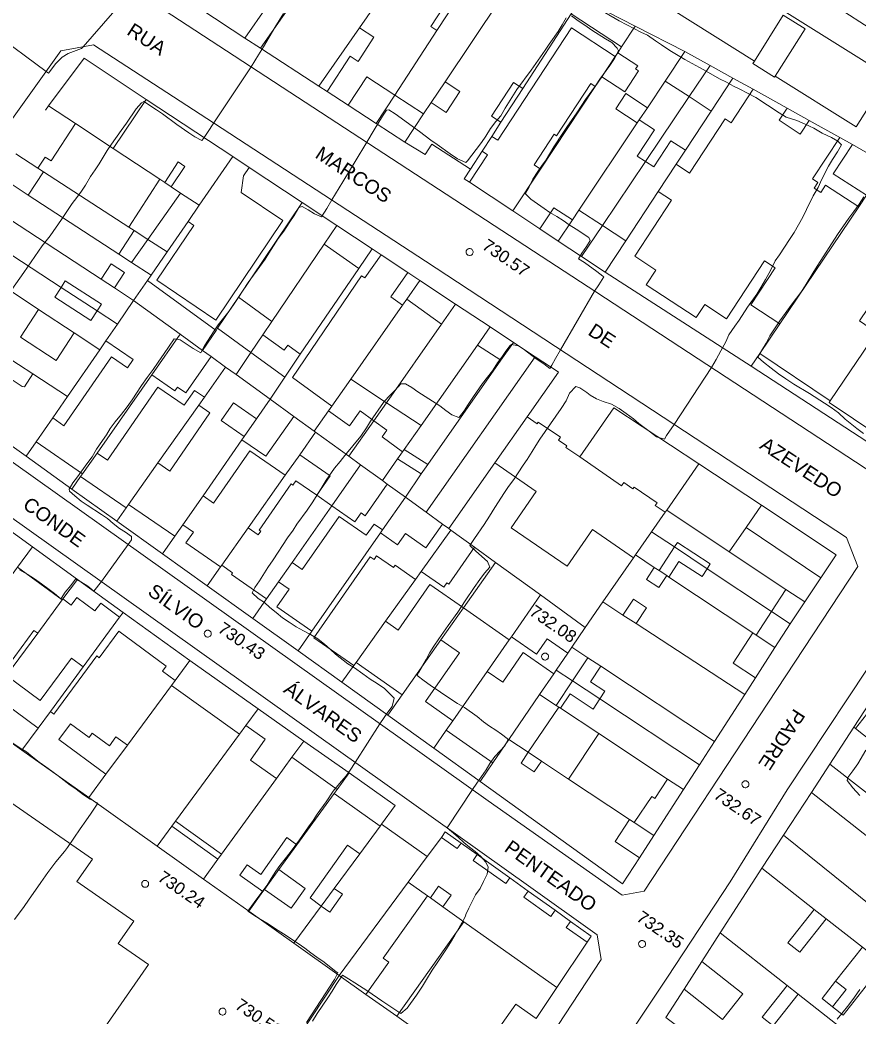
# Model space of a CAD drawing. Header units: metres. Extents: x 322294 to 7190115, y 7390841 to 10157759.
# Drawn here: x 323071.6 to 323192.2, y 7393908.4 to 7394051.7 of the extents above; entities that cross this region are included whole.
import ezdxf
from ezdxf.enums import TextEntityAlignment as Align

# ---------------------------------------------------------------- set-up
doc = ezdxf.new("R2010")
doc.units = ezdxf.units.M
doc.layers.get('0').update_dxf_attribs({"lineweight": 18})
for name, color, linetype, lineweight in [('100_SIST_VIARIO_MEIO_FIO', 1, 'Continuous', 18), ('160_P_SIMP_ASF_TOP', 7, 'Continuous', 18), ('168_P_SIMP_PARALE_TOP', 7, 'Continuous', 18), ('206_MURO_E_MURO_ARRIMO', 7, 'Continuous', 18), ('214_PROJ_BEIRAL_EDIF', 10, 'Continuous', 18), ('216_EDIF_NOTAVEL', 2, 'Continuous', 18), ('600_CURVA_MESTRA', 14, 'Continuous', 18), ('604_CURVA_INTERM', 7, 'Continuous', 18), ('606_PTO_COTADO', 7, 'Continuous', 18), ('608_PTO_COTADO_INTERVIA', 1, 'Continuous', 18), ('624_SEGM_CURVA_MESTRA', 14, 'Continuous', 18)]:
    doc.layers.add(name, color=color, linetype=linetype, lineweight=lineweight)
doc.styles.add('Style-Arial', font='arial.ttf', dxfattribs={"height": 1.75})

# ---------------------------------------------------------------- blocks, each defined once
blk = doc.blocks.new('SP09')
at = {"color": 0, "linetype": 'Continuous'}
blk.add_lwpolyline([(-0.03, -0.51), (-0.14, -0.49), (-0.24, -0.46), (-0.31, -0.42), (-0.35, -0.39), (-0.42, -0.31), (-0.47, -0.24), (-0.51, -0.15), (-0.52, -0.09), (-0.52, 0.03), (-0.51, 0.11), (-0.48, 0.2), (-0.44, 0.27), (-0.4, 0.33), (-0.32, 0.39), (-0.23, 0.44), (-0.15, 0.48), (-0.1, 0.48), (-0.03, 0.48), (0.08, 0.48), (0.19, 0.44), (0.27, 0.4), (0.35, 0.32), (0.41, 0.23), (0.46, 0.11), (0.48, 0.03), (0.48, -0.03), (0.47, -0.08), (0.44, -0.21), (0.38, -0.3), (0.31, -0.38), (0.23, -0.44), (0.1, -0.49), (0.02, -0.51)], close=True, dxfattribs=at)
blk = doc.blocks.new('SP10')
at = {"color": 0, "linetype": 'Continuous'}
blk.add_lwpolyline([(-0.03, -0.51), (-0.14, -0.49), (-0.24, -0.46), (-0.31, -0.42), (-0.35, -0.39), (-0.42, -0.31), (-0.47, -0.24), (-0.51, -0.15), (-0.52, -0.09), (-0.52, 0.03), (-0.51, 0.11), (-0.48, 0.2), (-0.44, 0.27), (-0.4, 0.33), (-0.32, 0.39), (-0.23, 0.44), (-0.15, 0.48), (-0.1, 0.48), (-0.03, 0.48), (0.08, 0.48), (0.19, 0.44), (0.27, 0.4), (0.35, 0.32), (0.41, 0.23), (0.46, 0.11), (0.48, 0.03), (0.48, -0.03), (0.47, -0.08), (0.44, -0.21), (0.38, -0.3), (0.31, -0.38), (0.23, -0.44), (0.1, -0.49), (0.02, -0.51)], close=True, dxfattribs=at)

msp = doc.modelspace()

# ---------------------------------------------------------------- linework, layer by layer
at = {"layer": '100_SIST_VIARIO_MEIO_FIO'}
for points in [[(323087.812, 7394056.17), (323154.385, 7394012.655), (323195.706, 7393985.57), (323200.474, 7393986.461), (323244.594, 7394054.138)], [(322966.512, 7393890.6), (322967.178, 7393891.544), (322992.808, 7393927.89), (323006.096, 7393946.637), (323012.961, 7393956.309), (323016.394, 7393961.144), (323032.706, 7393984.352), (323041.062, 7393996.538), (323041.673, 7393996.951), (323045.595, 7393997.873), (323144.712, 7393927.284), (323154.562, 7393920.213), (323155.136, 7393916.657), (323148.928, 7393907.171), (323138.514, 7393891.13)], [(323105.681, 7393823.887), (323137.902, 7393873.806), (323140.059, 7393874.256), (323140.772, 7393874.1), (323166.145, 7393856.492), (323168.048, 7393859.441), (323147.906, 7393873), (323141.655, 7393877.432), (323141.231, 7393878.856), (323164.687, 7393914.155), (323173.686, 7393927.822), (323181.871, 7393941.059), (323196.3, 7393962.835)]]:
    msp.add_lwpolyline(points, dxfattribs=at)
msp.add_lwpolyline([(323061.362, 7394024.951), (323048.767, 7394006.893), (323049.186, 7394003.383), (323138.929, 7393939.466), (323158.171, 7393925.925), (323161.314, 7393926.496), (323179.105, 7393953.522), (323192.044, 7393973.189), (323190.411, 7393977.324), (323129.918, 7394017.067), (323098.482, 7394037.595), (323082.195, 7394048.157), (323077.499, 7394047.317), (323063.386, 7394027.677)], close=True, dxfattribs=at)
at = {"layer": '206_MURO_E_MURO_ARRIMO'}
for p, q in [((323106.196, 7394047.673), (323103.931, 7394049.147)), ((323115.772, 7394041.443), (323114.555, 7394042.235)), ((323075.29, 7394038.772), (323075.74, 7394039.379)), ((323122.826, 7394036.854), (323118.797, 7394039.475)), ((323126.91, 7394034.197), (323122.826, 7394036.854)), ((323104.58, 7394030.525), (323112.195, 7394025.483)), ((323136.234, 7394028.405), (323135.48, 7394028.905)), ((323117.15, 7394022.203), (323122.227, 7394018.841)), ((323148.97, 7394019.964), (323146.352, 7394021.699)), ((323152.318, 7394017.744), (323148.97, 7394019.964)), ((323122.227, 7394018.841), (323123.533, 7394017.976)), ((323155.709, 7394015.497), (323152.318, 7394017.744)), ((323127.363, 7394015.44), (323129.098, 7394014.292)), ((323176.722, 7394001.963), (323155.709, 7394015.497)), ((323129.098, 7394014.292), (323134.213, 7394010.905)), ((323139.182, 7394007.615), (323142.53, 7394005.398)), ((323196.419, 7393989.141), (323176.722, 7394001.963)), ((323079.062, 7393984.282), (323072.531, 7393989.017)), ((323085.528, 7393979.669), (323079.062, 7393984.282)), ((323073.401, 7393975.979), (323066.806, 7393980.717)), ((323092.102, 7393974.979), (323085.528, 7393979.669)), ((323079.869, 7393971.314), (323073.401, 7393975.979)), ((323098.535, 7393970.39), (323092.102, 7393974.979)), ((323086.444, 7393966.572), (323079.869, 7393971.314)), ((323105.085, 7393965.717), (323098.535, 7393970.39)), ((323184.421, 7393968.08), (323182.32, 7393964.911)), ((323096.043, 7393959.649), (323086.444, 7393966.572)), ((323111.6, 7393961.069), (323105.085, 7393965.717)), ((323182.32, 7393964.911), (323180.129, 7393961.514)), ((323117.891, 7393956.545), (323111.6, 7393961.069)), ((323180.129, 7393961.514), (323177.34, 7393957.191)), ((323105.841, 7393952.725), (323096.043, 7393959.649)), ((323124.496, 7393951.797), (323117.891, 7393956.545)), ((323191.48, 7393950.056), (323193.82, 7393953.662)), ((323112.406, 7393948.086), (323105.841, 7393952.725)), ((323131.092, 7393947.054), (323124.496, 7393951.797)), ((323118.912, 7393943.488), (323112.406, 7393948.086)), ((323137.764, 7393942.257), (323131.092, 7393947.054)), ((323125.541, 7393938.804), (323118.912, 7393943.488)), ((323166.966, 7393941.108), (323162.708, 7393934.508)), ((323181.365, 7393934.564), (323185.391, 7393940.669)), ((323132.179, 7393934.238), (323132.742, 7393935.033)), ((323132.742, 7393935.033), (323135.033, 7393933.395)), ((323162.708, 7393934.508), (323160.648, 7393931.314)), ((323137.335, 7393931.749), (323142.026, 7393928.394)), ((323144.656, 7393926.514), (323148.523, 7393923.749)), ((323150.742, 7393922.162), (323153.713, 7393920.037)), ((323153.713, 7393920.037), (323153.116, 7393919.145)), ((323167.059, 7393912.412), (323169.611, 7393916.386))]:
    msp.add_line(p, q, dxfattribs=at)
for points in [[(323157.525, 7394047.041), (323157.177, 7394046.516)], [(323125.485, 7394040.93), (323122.826, 7394036.854)], [(323143.876, 7394041.882), (323140.739, 7394037.033)], [(323161.511, 7394031.404), (323167.78, 7394040.721)], [(323161.793, 7394039.137), (323160.628, 7394037.396)], [(323170.967, 7394038.636), (323167.261, 7394033.016)], [(323074.204, 7394030.438), (323071.047, 7394032.487)], [(323136.372, 7394030.283), (323135.48, 7394028.905)], [(323093.369, 7394027.745), (323092.42, 7394028.372)], [(323151.013, 7394023.019), (323148.97, 7394019.964)], [(323152.318, 7394017.744), (323155.327, 7394022.215)], [(323089.974, 7394020.203), (323088.028, 7394021.466)], [(323158.688, 7394020.016), (323155.709, 7394015.497)], [(323122.227, 7394018.841), (323120.301, 7394016.014)], [(323127.212, 7394011.6), (323129.098, 7394014.292)], [(323077.527, 7394013.305), (323082.708, 7394009.924)], [(323100.004, 7394007.418), (323103.01, 7394011.872)], [(323104.82, 7394003.932), (323106.539, 7394006.478)], [(323111.914, 7394003.701), (323109.676, 7394000.415)], [(323176.722, 7394001.963), (323177.965, 7394003.81)], [(323124.283, 7393996.723), (323122.465, 7393994.127)], [(323115.972, 7393995.557), (323116.445, 7393996.232)], [(323113.915, 7393992.622), (323110.965, 7393994.758)], [(323111.832, 7393989.242), (323109.746, 7393986.285)], [(323126.619, 7393989.674), (323126.843, 7393989.994)], [(323080.33, 7393986.098), (323079.062, 7393984.282)], [(323086.881, 7393981.587), (323085.528, 7393979.669)], [(323092.102, 7393974.979), (323093.871, 7393977.522)], [(323073.401, 7393975.979), (323071.271, 7393973.078)], [(323165.674, 7393975.979), (323170.374, 7393972.854)], [(323139.969, 7393973.758), (323135.354, 7393967.208)], [(323100.452, 7393973.108), (323098.535, 7393970.39)], [(323129.303, 7393972.47), (323128.473, 7393971.312)], [(323164.565, 7393971.862), (323163.464, 7393972.594)], [(323077.803, 7393968.503), (323079.869, 7393971.314)], [(323105.085, 7393965.717), (323107.043, 7393968.512)], [(323086.444, 7393966.572), (323085.936, 7393965.88)], [(323179.62, 7393966.707), (323182.32, 7393964.911)], [(323111.6, 7393961.069), (323113.568, 7393963.889)], [(323142.249, 7393963.078), (323141.936, 7393962.629)], [(323180.129, 7393961.514), (323177.41, 7393963.322)], [(323093.926, 7393956.784), (323096.043, 7393959.649)], [(323080.704, 7393958.746), (323075.992, 7393952.322)], [(323119.593, 7393958.92), (323117.891, 7393956.545)], [(323151.048, 7393956.734), (323154.968, 7393954.14)], [(323126.571, 7393954.743), (323124.496, 7393951.797)], [(323104.085, 7393950.332), (323105.841, 7393952.725)], [(323149.316, 7393952.791), (323149.088, 7393952.942)], [(323132.881, 7393949.624), (323131.092, 7393947.054)], [(323110.71, 7393945.75), (323112.406, 7393948.086)], [(323144.651, 7393946.461), (323146.553, 7393945.202)], [(323118.912, 7393943.488), (323117.205, 7393941.134)], [(323123.593, 7393936.153), (323125.541, 7393938.804)], [(323159.915, 7393936.356), (323162.708, 7393934.508)], [(323108.838, 7393929.602), (323106.77, 7393926.75)], [(323114.92, 7393924.348), (323116.799, 7393926.905)], [(323130.604, 7393925.521), (323132.389, 7393924.258)]]:
    msp.add_lwpolyline(points, dxfattribs=at)
at = {"layer": '214_PROJ_BEIRAL_EDIF'}
for points in [[(323225.775, 7394060.713), (323223.001, 7394056.817), (323231.495, 7394049.967), (323223.075, 7394036.077), (323213.802, 7394041.863), (323211.937, 7394038.861), (323157.701, 7394073.831), (323159.765, 7394079.319), (323164.279, 7394091.289), (323165.8, 7394095.323), (323166.945, 7394094.335), (323169.853, 7394091.824), (323173.584, 7394097.09), (323176.058, 7394100.584), (323178.521, 7394104.06), (323181.452, 7394108.198), (323182.939, 7394106.604), (323188.185, 7394100.984)], [(323121.947, 7394070.244), (323120.684, 7394068.434), (323118.421, 7394065.19), (323116.183, 7394061.984), (323113.791, 7394058.557), (323111.609, 7394055.429), (323109.348, 7394052.19), (323106.196, 7394047.673), (323114.555, 7394042.235), (323120.408, 7394050.621), (323127.145, 7394060.275), (323130.216, 7394064.675), (323132.555, 7394068.027), (323130.734, 7394069.264), (323126.677, 7394072.019), (323124.309, 7394073.628)], [(323137.756, 7394059.742), (323131.546, 7394050.221), (323125.485, 7394040.93), (323129.615, 7394038.228), (323130.71, 7394039.859), (323132.723, 7394042.859), (323140.597, 7394054.592), (323137.979, 7394056.305), (323139.31, 7394058.338), (323141.952, 7394056.61), (323144.272, 7394060.068), (323142.57, 7394061.224), (323139.904, 7394063.035)], [(323095.545, 7394061.823), (323092.103, 7394056.964), (323102.095, 7394050.341), (323103.931, 7394049.147), (323107.134, 7394053.736)], [(323127.145, 7394060.275), (323120.408, 7394050.621), (323122.492, 7394049.257), (323120.223, 7394045.789), (323119.097, 7394046.525), (323115.772, 7394041.443), (323118.797, 7394039.475), (323121.468, 7394043.558), (323125.485, 7394040.93), (323131.546, 7394050.221), (323130.648, 7394050.808), (323135.304, 7394057.925), (323131.997, 7394060.089), (323130.628, 7394057.996)], [(323126.91, 7394034.197), (323129.839, 7394032.388), (323130.833, 7394033.907), (323136.372, 7394030.283), (323138.047, 7394032.873), (323139.429, 7394035.009), (323140.739, 7394037.033), (323139.403, 7394037.908), (323142.564, 7394042.74), (323143.876, 7394041.882), (323150.815, 7394052.606), (323152.277, 7394054.866), (323150.848, 7394055.602), (323144.272, 7394060.068), (323141.952, 7394056.61), (323140.597, 7394054.592), (323132.723, 7394042.859), (323134.83, 7394041.48), (323132.852, 7394038.457), (323130.71, 7394039.859), (323129.615, 7394038.228)], [(323180.179, 7394043.673), (323184.451, 7394050.467), (323181.296, 7394052.45), (323177.174, 7394045.839), (323165.515, 7394053.169), (323169.976, 7394060.263), (323196.386, 7394043.657), (323191.802, 7394036.366)], [(323158.068, 7394047.861), (323150.815, 7394052.606), (323152.277, 7394054.866), (323160.057, 7394050.864)], [(323180.179, 7394043.673), (323184.451, 7394050.467), (323181.296, 7394052.45), (323177.174, 7394045.839), (323176.942, 7394045.47), (323180.072, 7394043.502)], [(323157.525, 7394047.041), (323158.068, 7394047.861), (323160.057, 7394050.864), (323167.184, 7394047.198), (323164.352, 7394042.963), (323161.793, 7394039.137), (323158.708, 7394041.156), (323157.275, 7394038.965), (323160.338, 7394036.961), (323151.952, 7394024.423), (323151.013, 7394023.019), (323148.354, 7394024.759), (323146.352, 7394021.699), (323142.449, 7394024.285), (323146.437, 7394030.305), (323154.304, 7394042.179), (323155.241, 7394043.593), (323158.56, 7394041.422), (323160.53, 7394044.432), (323160.108, 7394044.708), (323160.402, 7394045.158)], [(323146.437, 7394030.305), (323142.449, 7394024.285), (323136.234, 7394028.405), (323138.824, 7394032.365), (323138.047, 7394032.873), (323139.429, 7394035.009), (323140.288, 7394034.447), (323150.88, 7394050.637), (323157.177, 7394046.516), (323155.241, 7394043.593), (323154.304, 7394042.179), (323153.646, 7394042.609), (323148.731, 7394035.096), (323148.397, 7394035.314), (323145.515, 7394030.909)], [(323167.78, 7394040.721), (323164.352, 7394042.963), (323167.184, 7394047.198), (323170.794, 7394045.199)], [(323079.591, 7394036.837), (323075.74, 7394039.379), (323080.83, 7394046.25), (323089.767, 7394040.333), (323084.991, 7394033.274)], [(323167.78, 7394040.721), (323170.967, 7394038.636), (323174.09, 7394043.372), (323170.794, 7394045.199)], [(323192.16, 7394024.9), (323180.834, 7394008.073), (323176.666, 7394010.8), (323180.153, 7394016.13), (323178.628, 7394017.128), (323173.178, 7394008.798), (323170.046, 7394010.847), (323168.809, 7394008.956), (323161.631, 7394013.652), (323163.03, 7394015.791), (323159.967, 7394017.795), (323165.241, 7394025.856), (323163.354, 7394027.091), (323165.932, 7394031.001), (323167.856, 7394029.742), (323172.963, 7394037.547), (323173.834, 7394036.977), (323176.973, 7394041.775), (323181.866, 7394039.064), (323180.734, 7394037.333), (323183.763, 7394035.351), (323185.042, 7394037.305), (323189.444, 7394034.866), (323185.536, 7394028.893), (323186.306, 7394028.389), (323185.773, 7394027.574), (323186.711, 7394026.96), (323187.401, 7394028.014)], [(323093.369, 7394027.745), (323094.704, 7394026.864), (323097.377, 7394025.101), (323102.198, 7394032.102), (323089.767, 7394040.333), (323084.991, 7394033.274), (323091.705, 7394028.843), (323092.42, 7394028.372), (323094.371, 7394031.328), (323095.32, 7394030.702)], [(323074.204, 7394030.438), (323074.984, 7394029.932), (323087.246, 7394021.973), (323091.705, 7394028.843), (323084.991, 7394033.274), (323079.591, 7394036.837), (323076.11, 7394031.474), (323075.242, 7394032.037)], [(323161.511, 7394031.404), (323155.327, 7394022.215), (323151.952, 7394024.423), (323160.338, 7394036.961), (323160.628, 7394037.396), (323162.828, 7394035.957), (323160.347, 7394032.166)], [(323167.261, 7394033.016), (323165.932, 7394031.001), (323163.354, 7394027.091), (323158.688, 7394020.016), (323155.327, 7394022.215), (323161.511, 7394031.404), (323162.717, 7394030.615), (323165.179, 7394034.378)], [(323194.375, 7394028.19), (323193.264, 7394026.539), (323188.512, 7394029.648), (323191.265, 7394033.857), (323196.235, 7394030.953)], [(323095.774, 7394022.773), (323096.613, 7394022.207), (323091.291, 7394014.32), (323099.767, 7394008.6), (323109.412, 7394022.893), (323103.407, 7394026.944), (323103.769, 7394029.323), (323104.58, 7394030.525), (323102.198, 7394032.102), (323097.377, 7394025.101)], [(323087.246, 7394021.973), (323088.028, 7394021.466), (323085.819, 7394018.081), (323072.805, 7394026.574), (323074.984, 7394029.932)], [(323090.459, 7394015.054), (323087.629, 7394016.9), (323085.819, 7394018.081), (323072.805, 7394026.574), (323068.729, 7394029.234), (323066.166, 7394025.636), (323083.283, 7394014.467), (323084.735, 7394016.704), (323086.655, 7394015.459), (323085.199, 7394013.216), (323087.955, 7394011.418), (323089.937, 7394014.296)], [(323180.834, 7394008.073), (323177.965, 7394003.81), (323188.08, 7393997.002), (323194.7, 7394006.836), (323192.266, 7394008.475), (323195.759, 7394013.664), (323198.013, 7394012.147), (323204.31, 7394021.502), (323194.375, 7394028.19), (323193.264, 7394026.539), (323192.16, 7394024.9)], [(323089.974, 7394020.203), (323092.759, 7394018.395), (323095.774, 7394022.773), (323097.377, 7394025.101), (323094.704, 7394026.864)], [(323082.708, 7394009.924), (323085.619, 7394008.025), (323087.955, 7394011.418), (323085.199, 7394013.216), (323083.283, 7394014.467), (323066.166, 7394025.636), (323063.774, 7394022.279), (323067.489, 7394019.855), (323077.527, 7394013.305), (323078.136, 7394014.244), (323083.326, 7394010.876)], [(323115.326, 7394019.5), (323107.826, 7394008.386), (323103.01, 7394011.872), (323112.195, 7394025.483), (323117.15, 7394022.203)], [(323188.08, 7393997.002), (323194.7, 7394006.836), (323199.607, 7394003.533), (323203.1, 7394008.722), (323198.013, 7394012.147), (323204.31, 7394021.502), (323205.039, 7394022.586), (323212.222, 7394017.751), (323194.911, 7393992.031), (323187.908, 7393996.745)], [(323083.078, 7394004.334), (323083.965, 7394005.623), (323085.619, 7394008.025), (323082.708, 7394009.924), (323081.815, 7394008.549), (323076.626, 7394011.917), (323077.527, 7394013.305), (323067.489, 7394019.855), (323065.114, 7394016.196), (323074.288, 7394010.138), (323079.402, 7394006.762)], [(323087.629, 7394016.9), (323089.974, 7394020.203), (323092.759, 7394018.395), (323090.459, 7394015.054)], [(323111.914, 7394003.701), (323120.301, 7394016.014), (323115.326, 7394019.5), (323107.826, 7394008.386), (323106.539, 7394006.478), (323109.598, 7394004.263), (323110.127, 7394004.995)], [(323116.445, 7393996.232), (323119.153, 7394000.097), (323126.602, 7394010.729), (323124.923, 7394011.944), (323127.363, 7394015.44), (323123.533, 7394017.976), (323121.198, 7394014.651), (323120.72, 7394014.944), (323110.773, 7394000.339)], [(323079.402, 7394006.762), (323083.078, 7394004.334), (323078.444, 7393997.605), (323073.466, 7394000.854), (323069.354, 7394003.537), (323070.192, 7394004.805), (323060.616, 7394011.128), (323064.312, 7394016.725), (323065.114, 7394016.196), (323074.288, 7394010.138), (323071.684, 7394006.125), (323076.823, 7394002.789)], [(323087.955, 7394011.418), (323089.937, 7394014.296), (323099.803, 7394007.12), (323097.863, 7394004.244), (323094.637, 7394006.58)], [(323076.325, 7393994.528), (323077.938, 7393993.417), (323084.761, 7394003.326), (323087.062, 7394001.742), (323087.879, 7394002.928), (323083.965, 7394005.623), (323085.619, 7394008.025), (323087.955, 7394011.418), (323094.637, 7394006.58), (323090.56, 7394000.743), (323082.701, 7393989.491), (323080.607, 7393986.494), (323073.95, 7393991.078)], [(323119.153, 7394000.097), (323126.602, 7394010.729), (323127.212, 7394011.6), (323132.181, 7394008.002), (323124.283, 7393996.723)], [(323137.357, 7394005.01), (323129.262, 7393993.448), (323124.283, 7393996.723), (323132.181, 7394008.002), (323134.213, 7394010.905), (323139.182, 7394007.615)], [(323076.325, 7393994.528), (323073.95, 7393991.078), (323072.531, 7393989.017), (323069.167, 7393991.455), (323070.218, 7393993.066), (323054.478, 7394003.333), (323058.775, 7394009.92), (323068.771, 7394003.4), (323067.733, 7394001.809), (323071.937, 7393999.067), (323072.253, 7393998.996), (323073.466, 7394000.854), (323078.444, 7393997.605)], [(323099.081, 7394003.363), (323095.473, 7393998.124), (323094.253, 7393998.964), (323093.897, 7393998.446), (323090.56, 7394000.743), (323094.637, 7394006.58), (323097.863, 7394004.244)], [(323097.863, 7394004.244), (323099.803, 7394007.12), (323100.004, 7394007.418), (323104.82, 7394003.932), (323102.678, 7394000.758), (323101.172, 7394001.849), (323099.081, 7394003.363)], [(323129.262, 7393993.448), (323137.357, 7394005.01), (323140.75, 7394002.856), (323130.235, 7393987.84), (323126.843, 7393989.994)], [(323129.291, 7393986.492), (323130.235, 7393987.84), (323140.75, 7394002.856), (323142.53, 7394005.398), (323145.648, 7394003.334), (323129.995, 7393980.98), (323127.009, 7393983.141)], [(323109.676, 7394000.415), (323104.82, 7394003.932), (323102.678, 7394000.758), (323107.572, 7393997.214)], [(323139.854, 7393988.062), (323144.496, 7393994.691), (323148.998, 7394001.12), (323148.82, 7394001.234), (323145.648, 7394003.334), (323129.995, 7393980.98), (323132.338, 7393979.283), (323133.246, 7393978.625)], [(323105.633, 7393994.426), (323102.323, 7393996.705), (323100.557, 7393994.14), (323103.854, 7393991.87), (323103.529, 7393991.403), (323097.927, 7393983.351), (323095.019, 7393979.172), (323093.871, 7393977.522), (323087.236, 7393982.091), (323091.449, 7393988.064), (323093.137, 7393986.902), (323098.911, 7393995.287), (323097.317, 7393996.384), (323098.119, 7393997.52), (323101.172, 7394001.849), (323102.678, 7394000.758), (323107.572, 7393997.214)], [(323098.119, 7393997.52), (323097.317, 7393996.384), (323091.449, 7393988.064), (323087.236, 7393982.091), (323086.881, 7393981.587), (323080.33, 7393986.098), (323080.607, 7393986.494), (323082.701, 7393989.491), (323084.201, 7393988.458), (323091.436, 7393998.966), (323095.226, 7393996.357), (323096.7, 7393998.497)], [(323107.572, 7393997.214), (323105.633, 7393994.426), (323103.854, 7393991.87), (323103.529, 7393991.403), (323106.967, 7393989.012), (323110.965, 7393994.758)], [(323122.465, 7393994.127), (323118.889, 7393989.02), (323114.114, 7393992.478), (323113.915, 7393992.622), (323115.972, 7393995.557), (323118.97, 7393993.387), (323120.524, 7393995.533)], [(323164.353, 7393980.975), (323162.93, 7393981.954), (323163.192, 7393982.334), (323159.9, 7393984.6), (323159.717, 7393984.335), (323158.39, 7393985.249), (323158.074, 7393984.791), (323152.068, 7393988.925), (323156.974, 7393995.995), (323169.184, 7393987.937), (323164.566, 7393981.281)], [(323122.465, 7393994.127), (323118.889, 7393989.02), (323120.565, 7393987.807), (323123.715, 7393985.527), (323125.899, 7393988.646), (323126.619, 7393989.674), (323123.664, 7393991.812), (323124.351, 7393992.762)], [(323152.068, 7393988.925), (323150.071, 7393990.3), (323150.22, 7393990.516), (323149.011, 7393991.349), (323149.291, 7393991.755), (323146.107, 7393993.946), (323145.937, 7393993.699), (323144.496, 7393994.691), (323139.854, 7393988.062), (323145.816, 7393983.958), (323142.231, 7393978.75), (323150.276, 7393973.212), (323153.919, 7393978.504), (323159.82, 7393974.442), (323160.093, 7393974.835), (323162.398, 7393978.157), (323164.353, 7393980.975), (323162.93, 7393981.954), (323163.192, 7393982.334), (323159.9, 7393984.6), (323159.717, 7393984.335), (323158.39, 7393985.249), (323158.074, 7393984.791)], [(323114.264, 7393983.414), (323116.431, 7393981.907), (323120.565, 7393987.807), (323118.889, 7393989.02), (323114.114, 7393992.478), (323111.832, 7393989.242), (323116.203, 7393986.2)], [(323097.927, 7393983.351), (323095.019, 7393979.172), (323096.541, 7393978.113), (323095.471, 7393976.575), (323100.452, 7393973.108), (323100.621, 7393973.347), (323104.413, 7393978.723), (323109.746, 7393986.285), (323104.676, 7393989.812), (323099.446, 7393982.295)], [(323116.431, 7393981.907), (323119.761, 7393979.589), (323120.652, 7393980.87), (323121.233, 7393980.466), (323124.406, 7393985.026), (323123.715, 7393985.527), (323120.565, 7393987.807)], [(323123.715, 7393985.527), (323125.899, 7393988.646), (323129.291, 7393986.492), (323127.009, 7393983.141), (323124.406, 7393985.026)], [(323159.82, 7393974.442), (323153.919, 7393978.504), (323150.276, 7393973.212), (323142.231, 7393978.75), (323145.816, 7393983.958), (323139.854, 7393988.062), (323133.246, 7393978.625), (323133.554, 7393978.402), (323136.964, 7393975.934), (323139.969, 7393973.758), (323146.428, 7393969.081), (323152.865, 7393964.42), (323155.402, 7393968.076)], [(323178.183, 7393981.972), (323175.983, 7393978.794), (323173.563, 7393975.299), (323164.566, 7393981.281), (323169.184, 7393987.937)], [(323114.264, 7393983.414), (323116.431, 7393981.907), (323110.722, 7393973.761), (323108.773, 7393970.981), (323107.043, 7393968.512), (323102.017, 7393972.009), (323102.189, 7393972.256), (323100.621, 7393973.347), (323104.413, 7393978.723), (323105.853, 7393977.721), (323106.224, 7393978.255), (323105.993, 7393978.415), (323110.606, 7393985.044), (323110.839, 7393984.881), (323111.268, 7393985.498)], [(323132.338, 7393979.283), (323129.957, 7393975.871), (323127.038, 7393977.909), (323125.896, 7393976.272), (323123.42, 7393978.001), (323123.721, 7393978.432), (323127.009, 7393983.141), (323129.995, 7393980.98)], [(323186.704, 7393971.525), (323175.983, 7393978.794), (323178.183, 7393981.972), (323188.914, 7393974.858)], [(323181.698, 7393969.89), (323173.563, 7393975.299), (323164.566, 7393981.281), (323164.353, 7393980.975), (323162.398, 7393978.157), (323165.674, 7393975.979), (323166.115, 7393976.612), (323170.821, 7393973.539), (323170.374, 7393972.854), (323179.62, 7393966.707)], [(323113.568, 7393963.889), (323123.42, 7393978.001), (323123.721, 7393978.432), (323122.505, 7393979.278), (323121.384, 7393977.667), (323117.502, 7393980.368), (323112.193, 7393972.738), (323110.722, 7393973.761), (323108.773, 7393970.981), (323110.302, 7393969.917), (323108.541, 7393967.386)], [(323136.964, 7393975.934), (323133.554, 7393978.402), (323129.303, 7393972.47), (323132.538, 7393970.219), (323132.969, 7393970.84), (323133.273, 7393970.629)], [(323165.674, 7393975.979), (323163.464, 7393972.594), (323162.788, 7393973.043), (323160.093, 7393974.835), (323162.398, 7393978.157)], [(323181.698, 7393969.89), (323173.563, 7393975.299), (323175.983, 7393978.794), (323186.704, 7393971.525), (323184.421, 7393968.08)], [(323160.178, 7393964.958), (323161.678, 7393967.255), (323159.785, 7393968.491), (323158.285, 7393966.194), (323155.402, 7393968.076), (323159.82, 7393974.442), (323160.093, 7393974.835), (323162.788, 7393973.043), (323161.666, 7393971.324), (323163.453, 7393970.158), (323164.565, 7393971.862), (323164.872, 7393971.658), (323176.969, 7393963.615), (323174.139, 7393959.281), (323177.34, 7393957.191), (323175.78, 7393954.772)], [(323128.473, 7393971.312), (323124.165, 7393965.3), (323119.917, 7393959.373), (323119.593, 7393958.92), (323113.856, 7393962.912), (323121.955, 7393974.552), (323122.512, 7393974.165), (323122.88, 7393974.694), (323125.306, 7393973.007), (323125.544, 7393973.349)], [(323179.62, 7393966.707), (323170.374, 7393972.854), (323169.645, 7393971.737), (323166.335, 7393973.898), (323164.872, 7393971.658), (323176.969, 7393963.615), (323177.41, 7393963.322)], [(323074.185, 7393963.581), (323077.698, 7393968.36), (323071.271, 7393973.078), (323071.125, 7393972.879), (323067.726, 7393968.249), (323064.548, 7393963.92), (323066.827, 7393962.246), (323064.528, 7393959.116), (323068.12, 7393956.479), (323073.631, 7393963.987)], [(323135.354, 7393967.208), (323132.127, 7393962.627), (323126.571, 7393954.743), (323119.917, 7393959.373), (323124.165, 7393965.3), (323125.986, 7393964.033), (323130.53, 7393970.565)], [(323150.341, 7393960.715), (323150.94, 7393961.595), (323152.865, 7393964.42), (323146.428, 7393969.081), (323142.249, 7393963.078), (323145.834, 7393960.575), (323147.376, 7393962.784)], [(323069.699, 7393957.48), (323074.185, 7393963.581), (323077.698, 7393968.36), (323077.803, 7393968.503), (323078.978, 7393967.635), (323079.777, 7393968.717), (323082.399, 7393966.779), (323083.219, 7393967.888), (323085.936, 7393965.88), (323080.704, 7393958.746), (323079.01, 7393959.998), (323074.517, 7393953.919)], [(323153.251, 7393960.062), (323155.082, 7393958.847), (323171.416, 7393948.006), (323175.78, 7393954.772), (323160.178, 7393964.958), (323158.285, 7393966.194), (323155.402, 7393968.076), (323152.865, 7393964.42), (323150.94, 7393961.595)], [(323132.127, 7393962.627), (323135.354, 7393967.208), (323141.936, 7393962.629), (323138.783, 7393958.101), (323133.838, 7393950.998), (323129.881, 7393953.761), (323134.778, 7393960.776)], [(323083.962, 7393943.301), (323077.213, 7393948.289), (323078.895, 7393950.564), (323081.555, 7393948.599), (323082.012, 7393949.216), (323084.466, 7393947.403), (323085.417, 7393948.689), (323087.051, 7393947.482), (323093.383, 7393956.05), (323093.926, 7393956.784), (323092.12, 7393958.119), (323092.639, 7393958.822), (323085.816, 7393963.864), (323083.004, 7393960.059), (323082.665, 7393960.309), (323076.49, 7393951.953), (323075.992, 7393952.322), (323074.23, 7393949.92), (323071.912, 7393946.76), (323081.502, 7393939.973)], [(323148.324, 7393957.756), (323146.302, 7393954.787), (323141.879, 7393948.296), (323139.591, 7393944.939), (323132.881, 7393949.624), (323133.838, 7393950.998), (323138.783, 7393958.101), (323140.995, 7393956.557), (323143.959, 7393960.803)], [(323150.94, 7393961.595), (323150.341, 7393960.715), (323148.691, 7393958.294), (323151.048, 7393956.734), (323153.251, 7393960.062)], [(323146.302, 7393954.787), (323148.324, 7393957.756), (323148.691, 7393958.294), (323151.048, 7393956.734), (323148.706, 7393953.195)], [(323154.968, 7393954.14), (323155.689, 7393955.229), (323153.602, 7393956.611), (323155.082, 7393958.847), (323171.416, 7393948.006), (323169.269, 7393944.678)], [(323067.019, 7393953.833), (323067.693, 7393954.75), (323074.23, 7393949.92), (323071.912, 7393946.76), (323065.273, 7393951.459)], [(323083.962, 7393943.301), (323087.051, 7393947.482), (323093.383, 7393956.05), (323103.174, 7393949.09), (323093.974, 7393936.549), (323093.442, 7393935.823), (323091.35, 7393932.972), (323081.502, 7393939.973)], [(323148.706, 7393953.195), (323149.088, 7393952.942), (323144.651, 7393946.461), (323141.879, 7393948.296), (323146.302, 7393954.787)], [(323154.968, 7393954.14), (323169.269, 7393944.678), (323166.966, 7393941.108), (323164.695, 7393942.611), (323154.81, 7393949.155), (323149.316, 7393952.791), (323150.688, 7393954.864), (323153.997, 7393952.673)], [(323194.339, 7393953.251), (323203.303, 7393946.168), (323202.472, 7393945.119), (323204.072, 7393943.852), (323202.265, 7393941.57), (323191.683, 7393949.897)], [(323104.085, 7393950.332), (323103.174, 7393949.09), (323093.974, 7393936.549), (323100.607, 7393931.834), (323108.484, 7393942.685), (323104.734, 7393945.35), (323106.869, 7393948.354)], [(323164.695, 7393942.611), (323154.81, 7393949.155), (323150.475, 7393942.606), (323159.246, 7393936.799), (323159.915, 7393936.356), (323162.408, 7393940.121), (323162.852, 7393939.827)], [(323202.265, 7393941.57), (323191.683, 7393949.897), (323191.48, 7393950.056), (323188.032, 7393944.739), (323200.372, 7393935.104), (323202.312, 7393937.567), (323202.868, 7393938.274), (323200.893, 7393939.838)], [(323144.651, 7393946.461), (323141.879, 7393948.296), (323139.591, 7393944.939), (323137.764, 7393942.257), (323158.22, 7393927.55), (323160.648, 7393931.314), (323157.149, 7393933.63), (323159.246, 7393936.799), (323150.475, 7393942.606), (323146.553, 7393945.202), (323145.533, 7393943.662), (323143.631, 7393944.921)], [(323106.542, 7393926.436), (323104.502, 7393923.624), (323098.002, 7393928.245), (323100.079, 7393931.106), (323100.607, 7393931.834), (323108.484, 7393942.685), (323110.71, 7393945.75), (323117.205, 7393941.134), (323116.785, 7393940.555), (323111.431, 7393933.175), (323109.996, 7393934.196), (323106.234, 7393928.903), (323104.273, 7393930.297), (323103.212, 7393928.804)], [(323223.191, 7393910.92), (323185.391, 7393940.669), (323188.032, 7393944.739), (323200.372, 7393935.104), (323205.804, 7393930.862), (323209.738, 7393927.791), (323213.683, 7393924.71), (323217.542, 7393921.697), (323221.502, 7393918.605), (323226.209, 7393914.929)], [(323114.92, 7393924.348), (323113.324, 7393925.56), (323118.695, 7393933.117), (323120.447, 7393931.871), (323123.382, 7393935.866), (323116.785, 7393940.555), (323111.431, 7393933.175), (323108.838, 7393929.602), (323112.631, 7393926.906), (323110.59, 7393924.035), (323106.77, 7393926.75), (323106.542, 7393926.436), (323104.502, 7393923.624), (323110.997, 7393919.008)], [(323114.92, 7393924.348), (323116.159, 7393923.468), (323117.997, 7393926.054), (323116.799, 7393926.905), (323120.447, 7393931.871), (323123.382, 7393935.866), (323123.593, 7393936.153), (323130.155, 7393931.489), (323127.413, 7393927.779), (323117.512, 7393914.377), (323110.997, 7393919.008)], [(323091.35, 7393932.972), (323098.002, 7393928.245), (323100.079, 7393931.106), (323093.442, 7393935.823)], [(323130.155, 7393931.489), (323127.413, 7393927.779), (323130.175, 7393925.825), (323130.604, 7393925.521), (323131.787, 7393927.194), (323133.573, 7393925.931), (323132.389, 7393924.258), (323135.436, 7393922.102), (323148.777, 7393912.663), (323153.116, 7393919.145), (323150.112, 7393921.271), (323150.742, 7393922.162), (323148.523, 7393923.749), (323147.906, 7393922.878), (323144.026, 7393925.623), (323144.656, 7393926.514), (323142.026, 7393928.394), (323141.453, 7393927.584), (323136.745, 7393930.915), (323137.335, 7393931.749), (323135.033, 7393933.395), (323134.478, 7393932.611), (323132.179, 7393934.238), (323132.042, 7393934.043)], [(323210.917, 7393904.111), (323215.407, 7393900.582), (323218.485, 7393904.669), (323181.365, 7393934.564), (323178.228, 7393929.805), (323185.779, 7393923.869), (323187.465, 7393922.545), (323192.688, 7393918.439), (323195.748, 7393916.034), (323200.88, 7393912), (323202.504, 7393910.724), (323207.73, 7393906.616), (323209.23, 7393905.438)], [(323121.331, 7393911.663), (323124.633, 7393916.309), (323123.821, 7393916.885), (323130.175, 7393925.825), (323127.413, 7393927.779), (323117.512, 7393914.377)], [(323185.779, 7393923.869), (323187.465, 7393922.545), (323183.685, 7393917.741), (323182, 7393919.067)], [(323145.788, 7393908.198), (323148.777, 7393912.663), (323135.436, 7393922.102), (323125.772, 7393908.506), (323139.475, 7393898.767), (323141.764, 7393902.186), (323138.719, 7393904.34), (323142.896, 7393910.244)], [(323188.421, 7393909.876), (323189.953, 7393908.67), (323195.748, 7393916.034), (323192.688, 7393918.439), (323188.843, 7393913.553), (323190.369, 7393912.352)]]:
    msp.add_lwpolyline(points, close=True, dxfattribs=at)
for points in [[(323157.701, 7394073.831), (323211.937, 7394038.861), (323224.952, 7394030.47), (323222.649, 7394026.997), (323213.213, 7394032.663), (323214.277, 7394034.404), (323211.127, 7394036.331), (323209.471, 7394033.624), (323211.005, 7394032.686), (323209.077, 7394029.093), (323219.667, 7394022.499), (323217.163, 7394018.723), (323196.235, 7394030.953), (323191.265, 7394033.857), (323189.444, 7394034.866), (323185.042, 7394037.305), (323181.866, 7394039.064), (323176.973, 7394041.775), (323174.09, 7394043.372), (323170.794, 7394045.199), (323167.184, 7394047.198), (323160.057, 7394050.864), (323152.277, 7394054.866)], [(323195.748, 7393916.034), (323189.953, 7393908.67), (323188.421, 7393909.876), (323186.895, 7393911.077), (323188.843, 7393913.553), (323192.688, 7393918.439), (323187.465, 7393922.545), (323183.685, 7393917.741), (323182, 7393919.067), (323185.779, 7393923.869), (323178.228, 7393929.805), (323172.265, 7393920.519), (323181.886, 7393912.947), (323183.452, 7393911.715), (323201.164, 7393897.775)], [(323192.838, 7393886.949), (323188.516, 7393890.201), (323174.818, 7393900.507), (323178.497, 7393905.183), (323177.058, 7393906.316), (323173.354, 7393901.609), (323164.433, 7393908.322), (323167.059, 7393912.412), (323172.61, 7393908.044), (323175.517, 7393911.738), (323169.611, 7393916.386), (323172.265, 7393920.519), (323181.886, 7393912.947), (323178.287, 7393908.375), (323179.853, 7393907.143), (323183.452, 7393911.715), (323201.164, 7393897.775)]]:
    msp.add_lwpolyline(points, dxfattribs=at)
at = {"layer": '216_EDIF_NOTAVEL'}
msp.add_lwpolyline([(323049.295, 7393953.8), (323082.053, 7393931.096), (323079.814, 7393927.865), (323087.974, 7393922.209), (323085.745, 7393918.992), (323090.091, 7393915.979), (323078.754, 7393899.622), (323071.997, 7393904.306), (323070.24, 7393901.771), (323077.14, 7393896.989), (323074.587, 7393893.305), (323091.956, 7393881.267), (323086.831, 7393873.873), (323045.537, 7393903.579)], dxfattribs=at)
msp.add_lwpolyline([(323121.331, 7393911.663), (323125.772, 7393908.506), (323139.475, 7393898.767), (323096.815, 7393831.918), (323088.597, 7393819.464), (323065.358, 7393835.625), (323117.512, 7393914.377)], close=True, dxfattribs=at)
at = {"layer": '600_CURVA_MESTRA', "elevation": 730}
for points in [[(323119.814, 7394031.412), (323121.486, 7394034.159), (323122.507, 7394035.968), (323123.719, 7394037.916), (323124.286, 7394038.77), (323124.648, 7394038.831), (323125.529, 7394038.241), (323129.024, 7394035.698), (323129.868, 7394035.07), (323130.662, 7394034.45), (323131.567, 7394033.825), (323133.455, 7394032.485), (323134.504, 7394031.798), (323135.715, 7394031.236), (323135.937, 7394031.47), (323137.196, 7394033.137), (323137.966, 7394034.106), (323138.577, 7394035.042), (323139.243, 7394036.159), (323140.003, 7394037.14), (323140.726, 7394037.948), (323141.36, 7394039.088), (323143.037, 7394041.757), (323145.092, 7394044.546), (323147.092, 7394047.394), (323147.655, 7394048.245), (323148.957, 7394050.096), (323149.563, 7394051.046), (323150.102, 7394052.049)], [(323071.561, 7393972.692), (323072.647, 7393972.058), (323073.712, 7393971.392), (323074.697, 7393970.698), (323075.618, 7393970.006), (323076.604, 7393969.307), (323077.51, 7393968.535), (323077.553, 7393968.557), (323078.11, 7393969.468), (323078.915, 7393970.454), (323079.58, 7393971.35), (323080.362, 7393970.99), (323081.367, 7393970.344), (323082.227, 7393969.651), (323083.328, 7393971), (323087.193, 7393976.314), (323087.643, 7393977.003), (323087.673, 7393977.497), (323086.802, 7393978.092), (323085.941, 7393978.652), (323084.993, 7393979.376), (323084.183, 7393980.052), (323083.357, 7393980.643), (323081.264, 7393981.994), (323080.437, 7393982.586), (323079.503, 7393983.331), (323078.72, 7393984.005), (323078.678, 7393984.297), (323079.24, 7393985.188), (323079.907, 7393986.057), (323081.242, 7393987.911), (323081.974, 7393988.946), (323082.624, 7393990.037), (323083.49, 7393991.271), (323084.05, 7393992.123), (323084.585, 7393992.993), (323085.299, 7393993.989), (323086.228, 7393995.075), (323087.026, 7393996.137), (323087.729, 7393997.147), (323089.07, 7393999.184), (323089.915, 7394000.355), (323090.778, 7394001.496), (323091.467, 7394002.563), (323092.355, 7394003.81), (323093.762, 7394005.915), (323094.661, 7394005.783), (323095.528, 7394005.184), (323096.49, 7394004.492), (323097.596, 7394003.914), (323097.652, 7394003.97), (323098.159, 7394004.875), (323099.422, 7394006.931), (323100.12, 7394007.909), (323101.643, 7394009.834), (323102.325, 7394010.794), (323102.964, 7394011.807), (323104.405, 7394013.988), (323106.081, 7394016.323), (323106.852, 7394017.339), (323107.394, 7394018.228), (323108.73, 7394020.305), (323109.53, 7394021.4), (323110.331, 7394022.562), (323111.028, 7394023.635), (323111.687, 7394024.776), (323112.177, 7394024.921), (323113.052, 7394024.435), (323113.96, 7394023.855), (323114.951, 7394023.421), (323115.702, 7394024.634), (323116.439, 7394025.869), (323118.024, 7394028.472)], [(323070.856, 7393922.441), (323072.215, 7393924.272), (323072.863, 7393925.187), (323074.62, 7393927.744), (323075.633, 7393929.203), (323076.776, 7393930.718), (323077.997, 7393932.218), (323078.435, 7393932.785), (323080.295, 7393935.449), (323081.086, 7393936.594), (323081.831, 7393937.723), (323082.435, 7393938.575), (323082.798, 7393939.153), (323081.728, 7393939.713), (323080.748, 7393940.361), (323079.694, 7393941.158), (323078.829, 7393941.746), (323077.101, 7393943.096), (323076.215, 7393943.735), (323075.347, 7393944.392), (323074.401, 7393945.047), (323073.455, 7393945.767), (323072.545, 7393946.524), (323071.649, 7393947.053), (323069.746, 7393948.344)]]:
    msp.add_lwpolyline(points, dxfattribs=at)
at = {"layer": '604_CURVA_INTERM', "elevation": 728}
msp.add_lwpolyline([(323067.722, 7394049.989), (323075.364, 7394044.345), (323075.711, 7394044.096), (323076.786, 7394045.505), (323077.681, 7394046.393), (323078.561, 7394046.913), (323080.482, 7394047.622), (323080.706, 7394047.891), (323087.85, 7394056.145)], dxfattribs=at)
at = {"layer": '604_CURVA_INTERM', "flags": 128}
for points, elevation in [([(323109.495, 7394052.653), (323108.261, 7394050.649), (323106.629, 7394047.904), (323105.902, 7394046.722), (323104.861, 7394045.025), (323099.486, 7394036.94), (323098.55, 7394035.55), (323098.005, 7394034.707), (323097.741, 7394034.415), (323096.77, 7394034.966), (323095.894, 7394035.514), (323094.148, 7394036.721), (323092.092, 7394038.236), (323091.231, 7394038.836), (323089.434, 7394040.017), (323089.066, 7394039.821), (323088.338, 7394038.971), (323086.933, 7394036.929), (323086.155, 7394035.874), (323084.788, 7394033.905), (323084.176, 7394032.981), (323083.564, 7394032.009), (323083.004, 7394031.053), (323082.416, 7394030.21), (323081.776, 7394029.224), (323081.035, 7394028.003), (323080.452, 7394027.128), (323079.77, 7394026.224), (323079.135, 7394025.336), (323077.57, 7394023.08), (323075.944, 7394020.689), (323074.811, 7394019.261), (323072.177, 7394015.444), (323069.875, 7394012.201)], 729), ([(323150.884, 7394052.317), (323151.831, 7394051.642), (323152.797, 7394051.016), (323153.832, 7394050.296), (323155.781, 7394049.05), (323156.7, 7394048.491), (323157.444, 7394047.702), (323157.627, 7394047.314), (323157.076, 7394046.203), (323156.398, 7394045.21), (323154.964, 7394043.225), (323154.356, 7394042.274), (323152.901, 7394040.307), (323151.658, 7394038.401), (323150.334, 7394036.476), (323149.617, 7394035.472), (323148.354, 7394033.525), (323147.236, 7394031.617), (323146.593, 7394030.706), (323145.937, 7394029.839), (323145.353, 7394028.836), (323144.803, 7394027.763), (323144.256, 7394026.844), (323144.273, 7394026.726), (323145.052, 7394025.997), (323146.94, 7394024.633), (323147.796, 7394024.082), (323148.755, 7394023.502), (323149.684, 7394022.896), (323150.567, 7394022.29), (323151.537, 7394021.692), (323153.377, 7394020.471), (323153.591, 7394020.033), (323153.065, 7394019.159), (323152.386, 7394018.243), (323151.873, 7394017.417), (323152.774, 7394016.859), (323154.538, 7394015.601), (323155.413, 7394014.923), (323155.52, 7394014.816), (323154.823, 7394013.646), (323154.215, 7394012.766), (323149.322, 7394004.319), (323148.593, 7394003.074), (323148.08, 7394002.13), (323147.754, 7394001.652), (323146.894, 7394002.293), (323145.818, 7394003.014), (323144.145, 7394004.324), (323143.283, 7394004.901), (323142.247, 7394005.098), (323142.091, 7394004.951), (323141.452, 7394004.145), (323140.854, 7394003.261), (323140.269, 7394002.44), (323139.517, 7394001.309), (323138.108, 7393999.48), (323136.82, 7393997.635), (323136.043, 7393996.471), (323135.446, 7393995.542), (323134.785, 7393994.677), (323134.698, 7393994.612), (323133.695, 7393994.994), (323132.837, 7393995.587), (323131.949, 7393996.251), (323128.821, 7393998.308), (323127.943, 7393998.898), (323127.037, 7393999.448), (323126.353, 7393999.451), (323125.553, 7393998.524), (323124.601, 7393997.583), (323123.891, 7393996.748), (323122.007, 7393994.069), (323121.43, 7393993.09), (323120.605, 7393991.926), (323118.329, 7393989.123), (323117.625, 7393988.281), (323116.841, 7393987.308), (323115.611, 7393985.587), (323115.039, 7393984.616), (323113.695, 7393982.484), (323112.874, 7393981.269), (323111.43, 7393979.266), (323110.865, 7393978.418), (323110.068, 7393977.275), (323107.991, 7393974.142), (323107.255, 7393973.05), (323106.046, 7393971.094), (323105.387, 7393970.151), (323105.013, 7393969.393), (323105.832, 7393968.579), (323106.743, 7393967.981), (323107.535, 7393967.291), (323108.443, 7393966.584), (323109.366, 7393965.812), (323110.313, 7393965.159), (323111.321, 7393964.515), (323112.35, 7393963.933), (323113.381, 7393963.381), (323114.43, 7393962.781), (323115.409, 7393962.011), (323116.18, 7393961.279), (323116.989, 7393960.56), (323118.763, 7393959.173), (323119.676, 7393958.589), (323120.89, 7393957.735), (323121.956, 7393956.96), (323122.968, 7393956.332), (323124.007, 7393955.637), (323125.413, 7393954.244), (323125.093, 7393953.057), (323124.498, 7393952.223), (323123.353, 7393950.56), (323119.816, 7393945.014), (323119.067, 7393943.889), (323118.491, 7393943.061), (323117.539, 7393941.978), (323116.633, 7393940.86), (323115.605, 7393939.358), (323114.344, 7393937.556), (323113.754, 7393936.66), (323113.075, 7393935.74), (323111.771, 7393933.857), (323110.465, 7393932.078), (323109.742, 7393931.13), (323108.979, 7393930.196), (323108.38, 7393929.395), (323107.743, 7393928.314), (323107.128, 7393927.344), (323105.811, 7393925.574), (323104.346, 7393923.647), (323105.214, 7393923.059), (323106.143, 7393922.473), (323107.283, 7393921.786), (323108.353, 7393921.105), (323109.481, 7393920.35), (323111.604, 7393918.975), (323112.55, 7393918.305), (323113.435, 7393917.626), (323114.3, 7393917.031), (323115.33, 7393916.272), (323117.071, 7393914.919), (323117.312, 7393914.741), (323116.809, 7393913.802), (323114.878, 7393910.789), (323113.519, 7393908.726), (323112.792, 7393907.637)], 731), ([(323155.696, 7394052.798), (323157.738, 7394051.628), (323159.928, 7394050.453), (323160.867, 7394049.985), (323161.811, 7394049.573), (323162.965, 7394048.753), (323163.817, 7394048.193), (323165.028, 7394047.354), (323167.183, 7394046.085), (323169.303, 7394044.912), (323170.257, 7394044.401), (323172.159, 7394043.284), (323173.149, 7394042.796), (323174.171, 7394042.22), (323175.103, 7394041.788), (323176.192, 7394041.244), (323177.359, 7394040.575), (323180.735, 7394038.408), (323181.756, 7394037.778), (323183.288, 7394037.308), (323184.483, 7394036.744), (323185.718, 7394036.201), (323186.907, 7394035.487), (323188.243, 7394034.847), (323189.177, 7394034.344), (323189.678, 7394033.799), (323189.132, 7394032.788), (323188.397, 7394031.685), (323187.841, 7394030.704), (323186.875, 7394028.84), (323186.314, 7394027.668), (323185.631, 7394026.463), (323184.675, 7394024.505), (323184.118, 7394023.392), (323182.867, 7394021.183), (323182.238, 7394020.167), (323180.769, 7394017.982), (323180.153, 7394017.108), (323179.496, 7394015.75), (323178.787, 7394014.45), (323178.108, 7394013.279), (323177.504, 7394012.331), (323176.201, 7394010.452), (323174.965, 7394008.6), (323174.352, 7394007.74), (323173.508, 7394006.498), (323173.05, 7394005.487), (323172.372, 7394004.186), (323171.693, 7394002.941), (323170.993, 7394001.769), (323165.634, 7393993.602), (323164.533, 7393992.008), (323164.231, 7393991.478), (323163.123, 7393991.794), (323162.246, 7393992.503), (323160.57, 7393993.738), (323159.794, 7393994.395), (323158.756, 7393995.193), (323157.749, 7393995.877), (323156.618, 7393996.499), (323155.44, 7393996.9), (323154.492, 7393997.258), (323153.58, 7393997.827), (323153.104, 7393998.192), (323152.062, 7393998.875), (323151.501, 7393999.063), (323150.589, 7393998.069), (323150.101, 7393996.993), (323149.421, 7393995.888), (323148.63, 7393994.783), (323147.104, 7393992.564), (323146.315, 7393991.48), (323145.751, 7393990.574), (323145.236, 7393989.7), (323144.534, 7393988.579), (323143.939, 7393987.732), (323142.575, 7393985.673), (323141.844, 7393984.675), (323141.237, 7393983.81), (323139.867, 7393981.647), (323139.125, 7393980.399), (323138.336, 7393979.195), (323136.964, 7393977.221), (323136.355, 7393976.353), (323136.276, 7393976.206), (323137.152, 7393975.364), (323138.793, 7393973.897), (323139.159, 7393973.081), (323138.378, 7393972.199), (323137.71, 7393971.324), (323136.877, 7393970.139), (323135.621, 7393968.215), (323134.556, 7393966.618), (323133.16, 7393964.711), (323131.824, 7393962.76), (323131.095, 7393961.704), (323130.55, 7393960.81), (323130.002, 7393959.81), (323128.942, 7393957.977), (323128.717, 7393957.515), (323129.698, 7393956.746), (323130.59, 7393956.092), (323133.553, 7393954.119), (323134.522, 7393953.469), (323135.495, 7393952.919), (323137.331, 7393951.592), (323138.254, 7393950.85), (323139.105, 7393950.203), (323139.988, 7393949.662), (323140.844, 7393949.089), (323141.636, 7393948.462), (323141.77, 7393948.302), (323141.305, 7393947.402), (323139.859, 7393945.846), (323139.138, 7393944.841), (323138.61, 7393943.919), (323137.303, 7393942.026), (323136.662, 7393941.109), (323133.001, 7393935.624), (323134.603, 7393934.251), (323135.405, 7393933.509), (323136.222, 7393932.804), (323137.048, 7393932.188), (323137.864, 7393931.479), (323138.563, 7393930.676), (323138.904, 7393929.959), (323138.766, 7393928.926), (323138.221, 7393927.899), (323137.756, 7393926.902), (323137.113, 7393925.98), (323136.587, 7393925.005), (323136.133, 7393924.073), (323135.709, 7393923.141), (323135.63, 7393922.912), (323135.315, 7393922.29), (323134.121, 7393920.186), (323133.505, 7393919.138), (323132.842, 7393918.05), (323131.566, 7393916.195), (323130.871, 7393915.138), (323130.039, 7393913.809), (323129.478, 7393912.826), (323128.605, 7393911.562), (323127.285, 7393909.684), (323126.372, 7393908.926), (323123.626, 7393910.723), (323121.613, 7393912.113), (323119.758, 7393913.34), (323118.829, 7393913.886), (323117.955, 7393914.437), (323117.052, 7393913.089), (323116.48, 7393912.106), (323115.866, 7393911.165), (323114.335, 7393908.921), (323113.643, 7393907.804)], 732), ([(323192.893, 7394026.317), (323192.206, 7394025.243), (323191.461, 7394024.208), (323190.738, 7394023.246), (323189.115, 7394020.914), (323186.302, 7394016.494), (323185.715, 7394015.602), (323184.477, 7394013.547), (323183.828, 7394012.548), (323182.579, 7394010.919), (323180.816, 7394008.471), (323180.149, 7394007.504), (323179.41, 7394006.322), (323178.841, 7394005.274), (323178.189, 7394004.197), (323177.647, 7394003.246), (323178.485, 7394002.53), (323179.587, 7394001.698), (323180.628, 7394000.886), (323181.678, 7394000.145), (323182.837, 7393999.401), (323185.072, 7393998.066), (323187.268, 7393996.637), (323188.184, 7393996.056), (323189.242, 7393995.254), (323190.196, 7393994.363), (323191.898, 7393993.009), (323192.835, 7393992.291)], 733), ([(323193.205, 7393946.747), (323192.036, 7393944.81), (323191.33, 7393943.793), (323190.599, 7393942.829), (323190.493, 7393942.413), (323191.33, 7393941.343), (323192.327, 7393940.245)], 733), ([(323192.347, 7393912.347), (323191.568, 7393911.25), (323190.747, 7393910.173), (323189.73, 7393908.906), (323189.047, 7393908.1)], 733)]:
    msp.add_lwpolyline(points, dxfattribs=dict(at, elevation=elevation))
at = {"layer": '624_SEGM_CURVA_MESTRA', "elevation": 730}
msp.add_lwpolyline([(323118.024, 7394028.472), (323119.814, 7394031.412)], dxfattribs=at)

# ---------------------------------------------------------------- block references
at = {"layer": '606_PTO_COTADO', "rotation": 325.5688295630279}
for p in [(323136.265, 7394018.374, 730.575), (323098.637, 7393963.514, 730.43), (323147.112, 7393960.213, 732.08), (323175.908, 7393941.858, 732.67), (323089.638, 7393927.544, 730.245), (323100.757, 7393909.177, 730.52)]:
    msp.add_blockref('SP09', p, dxfattribs=at)
at = {"layer": '608_PTO_COTADO_INTERVIA', "rotation": 325.5688295630279}
msp.add_blockref('SP10', (323161.06, 7393918.898, 732.355), dxfattribs=at)

# ---------------------------------------------------------------- texts
at = {"layer": '160_P_SIMP_ASF_TOP', "style": 'Style-Arial'}
for s, rotation, p in [('RUA', 326.98481, (323087.376, 7394050.593)), ('MARCOS', 326.70349, (323114.446, 7394032.879)), ('DE', 326.80883, (323153.654, 7394007.422)), ('AZEVEDO', 326.68169, (323178.337, 7393991.081)), ('PADRE', 237.0407, (323183.738, 7393952.332))]:
    msp.add_text(s, height=2, rotation=rotation, dxfattribs=at).set_placement(p, align=Align.MIDDLE_LEFT)
at = {"layer": '168_P_SIMP_PARALE_TOP', "style": 'Style-Arial'}
for s, rotation, p in [('CONDE', 324.36871, (323072.452, 7393982.506)), ('SÍLVIO', 324.36871, (323090.422, 7393970.032)), ('ÁLVARES', 324.39535, (323109.925, 7393956)), ('PENTEADO', 324.39535, (323141.666, 7393933.171))]:
    msp.add_text(s, height=2, rotation=rotation, dxfattribs=at).set_placement(p, align=Align.MIDDLE_LEFT)
at = {"layer": '606_PTO_COTADO', "style": 'Style-Arial'}
for s, p in [('730.57', (323141.469, 7394017.55, 730.575)), ('732.08', (323148.259, 7393964.928, 732.08)), ('730.43', (323103.492, 7393962.48, 730.43)), ('732.67', (323174.748, 7393938.587, 732.67)), ('730.24', (323094.842, 7393926.72, 730.245)), ('730.52', (323105.961, 7393908.353, 730.52))]:
    msp.add_text(s, height=1.75, rotation=325.56883, dxfattribs=at).set_placement(p, align=Align.MIDDLE_CENTER)
at = {"layer": '608_PTO_COTADO_INTERVIA', "style": 'Style-Arial'}
msp.add_text('732.35', height=1.75, rotation=325.56883, dxfattribs=at).set_placement((323163.648, 7393920.965, 732.355), align=Align.MIDDLE_CENTER)

doc.saveas('drawing.dxf')
